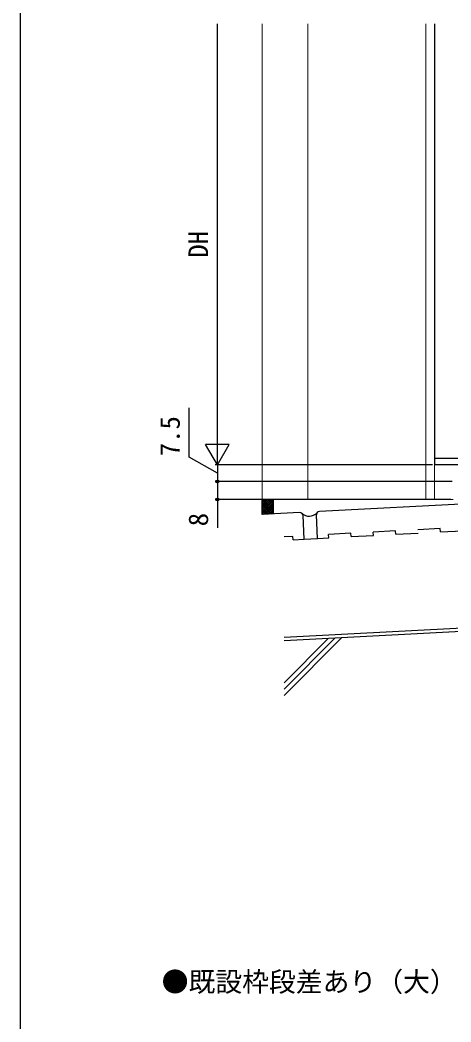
# Model space of a CAD drawing. Units: millimetres, scale not verified. Extents: x -525 to 525, y -783 to 779.
# Drawn here: x -525 to -332.2, y 104.3 to 552.1 of the extents above; entities that cross this region are included whole.
import ezdxf
from ezdxf.enums import TextEntityAlignment as Align

# ---------------------------------------------------------------- set-up
doc = ezdxf.new("R2010")
doc.units = ezdxf.units.MM
doc.header["$LTSCALE"] = 4
for name, color, linetype in [('0-1_USER1', 3, 'Continuous'), ('0-5_YKK_13', 4, 'Continuous'), ('0-6_YKK_D', 6, 'Continuous'), ('0-7_YKK_ZWAK', 7, 'Continuous'), ('0-8_YSS_K', 3, 'Continuous')]:
    doc.layers.add(name, color=color, linetype=linetype)
doc.layers.add('0-4_YKK_12', color=2, linetype='Continuous', lineweight=18)
doc.styles.add('ＭＳ ゴシック', font='')
doc.styles.get('ＭＳ ゴシック').set_extended_font_data('MS Gothic')

msp = doc.modelspace()

# ---------------------------------------------------------------- linework, layer by layer
at = {"layer": '0-4_YKK_12'}
for p, q in [((-416.723, 337.818), (-416.723, 550.344)), ((-396.225, 550.344), (-396.225, 337.815)), ((-343.523, 550.344), (-343.523, 337.807)), ((-339.523, 550.344), (-339.523, 337.806)), ((-416.741, 337.818), (-331.223, 337.805))]:
    msp.add_line(p, q, dxfattribs=at)
at = {"layer": '0-5_YKK_13'}
msp.add_line((-339.516, 356.301), (-339.516, 550.344), dxfattribs=at)
msp.add_lwpolyline([(-270.016, 353.301), (-339.516, 353.301), (-339.516, 356.301), (-328.016, 356.301)], dxfattribs=at)
at = {"layer": '0-6_YKK_D'}
for p, q in [((-436.725, 363.801), (-436.725, 550.344)), ((-436.725, 353.301), (-436.725, 371.487)), ((-436.725, 353.301), (-441.975, 362.394)), ((-431.475, 362.394), (-441.975, 362.394)), ((-436.725, 353.301), (-431.475, 362.394)), ((-340.516, 353.301), (-437.725, 353.301)), ((-340.516, 353.301), (-437.723, 353.301)), ((-436.723, 353.301), (-436.723, 345.805)), ((-331.723, 345.805), (-437.723, 345.805)), ((-331.723, 345.805), (-437.723, 345.805)), ((-332.223, 337.805), (-437.723, 337.805))]:
    msp.add_line(p, q, dxfattribs=at)
for points in [[(-436.723, 349.553), (-449.377, 356.791), (-449.377, 378.745)], [(-436.723, 345.805), (-436.723, 337.805), (-436.723, 325.164)]]:
    msp.add_lwpolyline(points, dxfattribs=at)
for centre in [(-436.723, 345.805), (-436.723, 337.805)]:
    msp.add_circle(centre, 0.637, dxfattribs=at)
at = {"layer": '0-7_YKK_ZWAK'}
msp.add_line((-525, 747.3), (-525, -782.7), dxfattribs=at)
at = {"layer": '0-8_YSS_K'}
for p, q in [((-416.723, 331.143), (-416.723, 337.818)), ((-416.723, 337.32), (-416.225, 337.818)), ((-416.723, 336.472), (-415.377, 337.818)), ((-416.723, 335.623), (-414.528, 337.818)), ((-416.723, 334.775), (-413.68, 337.818)), ((-416.723, 333.926), (-412.831, 337.818)), ((-416.723, 333.078), (-411.983, 337.818)), ((-411.673, 332.59), (-416.723, 337.64)), ((-416.723, 332.229), (-411.718, 337.234)), ((-411.665, 331.733), (-416.723, 336.791)), ((-416.723, 331.381), (-411.71, 336.394)), ((-412.163, 331.382), (-416.723, 335.943)), ((-411.681, 333.447), (-416.053, 337.818)), ((-411.69, 334.303), (-415.205, 337.818)), ((-411.698, 335.16), (-414.356, 337.818)), ((-411.706, 336.017), (-413.508, 337.818)), ((-411.715, 336.874), (-412.659, 337.818)), ((-411.723, 337.731), (-411.811, 337.818)), ((-411.662, 331.409), (-411.662, 337.819)), ((-294.139, 337.568), (-391.004, 332.491)), ((-412.969, 331.34), (-416.723, 335.094)), ((-413.775, 331.298), (-416.723, 334.246)), ((-414.582, 331.256), (-416.723, 333.397)), ((-415.388, 331.213), (-416.723, 332.549)), ((-399.992, 332.02), (-416.723, 331.143)), ((-416.194, 331.171), (-416.723, 331.7)), ((-416.078, 331.177), (-411.702, 335.553)), ((-415.183, 331.224), (-411.694, 334.713)), ((-414.287, 331.271), (-411.686, 333.873)), ((-413.392, 331.318), (-411.677, 333.032)), ((-412.496, 331.365), (-411.669, 332.192)), ((-397.866, 320.115), (-398.415, 330.601)), ((-391.874, 320.429), (-392.423, 330.915)), ((-366.908, 321.738), (-366.987, 323.235)), ((-356.922, 322.261), (-346.936, 322.784)), ((-337.028, 324.806), (-347.014, 324.282)), ((-336.949, 323.308), (-337.028, 324.806)), ((-336.949, 323.308), (-326.963, 323.831)), ((-402.937, 321.351), (-406.806, 321.149)), ((-402.859, 319.853), (-402.937, 321.351)), ((-402.859, 319.853), (-397.866, 320.115)), ((-397.866, 320.115), (-391.874, 320.429)), ((-391.874, 320.429), (-386.881, 320.691)), ((-386.881, 320.691), (-386.959, 322.189)), ((-376.894, 321.214), (-366.908, 321.738)), ((-381.126, 276.012), (-406.858, 250.28)), ((-384.111, 275.856), (-406.858, 253.108)), ((-387.096, 275.7), (-406.858, 255.937))]:
    msp.add_line(p, q, dxfattribs=at)
for points in [[(-170.316, 327.305), (-170.316, 288.563), (-406.858, 276.166)], [(-168.816, 325.805), (-168.816, 287.139), (-406.858, 274.664)], [(-376.894, 321.214), (-376.973, 322.712), (-386.959, 322.189)], [(-356.922, 322.261), (-357, 323.759), (-366.987, 323.235)]]:
    msp.add_lwpolyline(points, dxfattribs=at)
for centre, radius, start, end in [((-399.913, 330.522), 1.5, 3, 93), ((-395.647, 335.268), 4.881, 228.06649, 315.93975), ((-390.925, 330.993), 1.5, 93, 183)]:
    msp.add_arc(centre, radius, start, end, dxfattribs=at)

# ---------------------------------------------------------------- texts
at = {"layer": '0-1_USER1', "style": 'ＭＳ ゴシック'}
msp.add_text('●既設枠段差あり（大）の場合', height=8.798, dxfattribs=at).set_placement((-461.636, 115.25), align=Align.BOTTOM_LEFT)
at = {"layer": '0-6_YKK_D', "style": 'ＭＳ ゴシック'}
for s, p in [('DH', (-438.225, 445.857)), ('7.5', (-450.877, 357.132)), ('8', (-438.223, 325.846))]:
    msp.add_text(s, height=8.798, rotation=90, dxfattribs=at).set_placement(p, align=Align.BOTTOM_LEFT)

doc.saveas('drawing.dxf')
